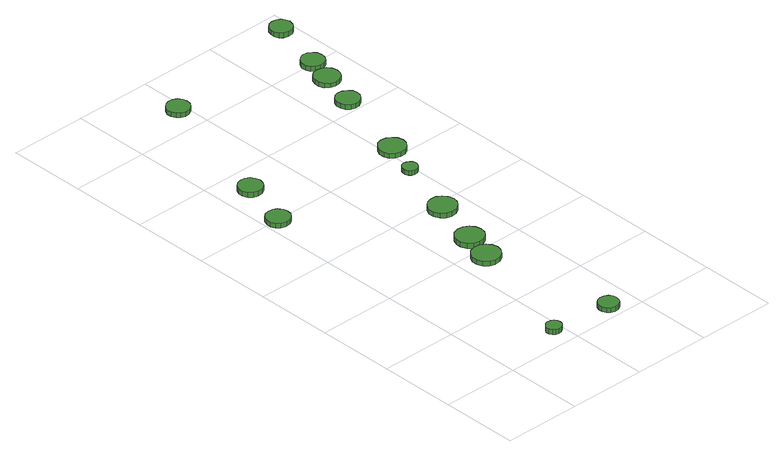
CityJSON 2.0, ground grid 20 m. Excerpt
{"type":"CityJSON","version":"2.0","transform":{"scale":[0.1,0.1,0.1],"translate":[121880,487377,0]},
"CityObjects":{
"tree1":{"type":"SolitaryVegetationObject","attributes":{"function":"something"},"geometry":[{"type":"MultiSurface","lod":"1","boundaries":[[[0,1,2,3,4,5,6,7,8,9,10,11,12,13,14]],[[15,16,17,18,19,20,21,22,23,24,25,26,27,28,29]],[[0,29,28,1]],[[1,28,27,2]],[[2,27,26,3]],[[3,26,25,4]],[[4,25,24,5]],[[5,24,23,6]],[[6,23,22,7]],[[7,22,21,8]],[[8,21,20,9]],[[9,20,19,10]],[[10,19,18,11]],[[11,18,17,12]],[[12,17,16,13]],[[13,16,15,14]],[[14,15,29,0]]]}]},
"tree2":{"type":"SolitaryVegetationObject","attributes":{"function":"something"},"geometry":[{"type":"MultiSurface","lod":"1","boundaries":[[[30,31,32,33,34,35,36,37,38,39,40,41,42,43,44]],[[45,46,47,48,49,50,51,52,53,54,55,56,57,58,59]],[[30,59,58,31]],[[31,58,57,32]],[[32,57,56,33]],[[33,56,55,34]],[[34,55,54,35]],[[35,54,53,36]],[[36,53,52,37]],[[37,52,51,38]],[[38,51,50,39]],[[39,50,49,40]],[[40,49,48,41]],[[41,48,47,42]],[[42,47,46,43]],[[43,46,45,44]],[[44,45,59,30]]]}]},
"tree3":{"type":"SolitaryVegetationObject","attributes":{"function":"something"},"geometry":[{"type":"MultiSurface","lod":"1","boundaries":[[[60,61,62,63,64,65,66,67,68,69,70,71,72,73,74]],[[75,76,77,78,79,80,81,82,83,84,85,86,87,88,89]],[[60,89,88,61]],[[61,88,87,62]],[[62,87,86,63]],[[63,86,85,64]],[[64,85,84,65]],[[65,84,83,66]],[[66,83,82,67]],[[67,82,81,68]],[[68,81,80,69]],[[69,80,79,70]],[[70,79,78,71]],[[71,78,77,72]],[[72,77,76,73]],[[73,76,75,74]],[[74,75,89,60]]]}]},
"tree4":{"type":"SolitaryVegetationObject","attributes":{"function":"something"},"geometry":[{"type":"MultiSurface","lod":"1","boundaries":[[[90,91,92,93,94,95,96,97,98,99,100,101,102,103,104]],[[105,106,107,108,109,110,111,112,113,114,115,116,117,118,119]],[[90,119,118,91]],[[91,118,117,92]],[[92,117,116,93]],[[93,116,115,94]],[[94,115,114,95]],[[95,114,113,96]],[[96,113,112,97]],[[97,112,111,98]],[[98,111,110,99]],[[99,110,109,100]],[[100,109,108,101]],[[101,108,107,102]],[[102,107,106,103]],[[103,106,105,104]],[[104,105,119,90]]]}]},
"tree5":{"type":"SolitaryVegetationObject","attributes":{"function":"something"},"geometry":[{"type":"MultiSurface","lod":"1","boundaries":[[[120,121,122,123,124,125,126,127,128,129,130,131,132,133,134]],[[135,136,137,138,139,140,141,142,143,144,145,146,147,148,149]],[[120,149,148,121]],[[121,148,147,122]],[[122,147,146,123]],[[123,146,145,124]],[[124,145,144,125]],[[125,144,143,126]],[[126,143,142,127]],[[127,142,141,128]],[[128,141,140,129]],[[129,140,139,130]],[[130,139,138,131]],[[131,138,137,132]],[[132,137,136,133]],[[133,136,135,134]],[[134,135,149,120]]]}]},
"tree6":{"type":"SolitaryVegetationObject","attributes":{"function":"something"},"geometry":[{"type":"MultiSurface","lod":"1","boundaries":[[[150,151,152,153,154,155,156,157,158,159,160,161,162,163,164]],[[165,166,167,168,169,170,171,172,173,174,175,176,177,178,179]],[[150,179,178,151]],[[151,178,177,152]],[[152,177,176,153]],[[153,176,175,154]],[[154,175,174,155]],[[155,174,173,156]],[[156,173,172,157]],[[157,172,171,158]],[[158,171,170,159]],[[159,170,169,160]],[[160,169,168,161]],[[161,168,167,162]],[[162,167,166,163]],[[163,166,165,164]],[[164,165,179,150]]]}]},
"tree7":{"type":"SolitaryVegetationObject","attributes":{"function":"something"},"geometry":[{"type":"MultiSurface","lod":"1","boundaries":[[[180,181,182,183,184,185,186,187,188,189,190,191,192,193,194]],[[195,196,197,198,199,200,201,202,203,204,205,206,207,208,209]],[[180,209,208,181]],[[181,208,207,182]],[[182,207,206,183]],[[183,206,205,184]],[[184,205,204,185]],[[185,204,203,186]],[[186,203,202,187]],[[187,202,201,188]],[[188,201,200,189]],[[189,200,199,190]],[[190,199,198,191]],[[191,198,197,192]],[[192,197,196,193]],[[193,196,195,194]],[[194,195,209,180]]]}]},
"tree8":{"type":"SolitaryVegetationObject","attributes":{"function":"something"},"geometry":[{"type":"MultiSurface","lod":"1","boundaries":[[[210,211,212,213,214,215,216,217,218,219,220,221,222,223,224]],[[225,226,227,228,229,230,231,232,233,234,235,236,237,238,239]],[[210,239,238,211]],[[211,238,237,212]],[[212,237,236,213]],[[213,236,235,214]],[[214,235,234,215]],[[215,234,233,216]],[[216,233,232,217]],[[217,232,231,218]],[[218,231,230,219]],[[219,230,229,220]],[[220,229,228,221]],[[221,228,227,222]],[[222,227,226,223]],[[223,226,225,224]],[[224,225,239,210]]]}]},
"tree9":{"type":"SolitaryVegetationObject","attributes":{"function":"something"},"geometry":[{"type":"MultiSurface","lod":"1","boundaries":[[[240,241,242,243,244,245,246,247,248,249,250,251,252,253,254]],[[255,256,257,258,259,260,261,262,263,264,265,266,267,268,269]],[[240,269,268,241]],[[241,268,267,242]],[[242,267,266,243]],[[243,266,265,244]],[[244,265,264,245]],[[245,264,263,246]],[[246,263,262,247]],[[247,262,261,248]],[[248,261,260,249]],[[249,260,259,250]],[[250,259,258,251]],[[251,258,257,252]],[[252,257,256,253]],[[253,256,255,254]],[[254,255,269,240]]]}]},
"tree10":{"type":"SolitaryVegetationObject","attributes":{"function":"something"},"geometry":[{"type":"MultiSurface","lod":"1","boundaries":[[[270,271,272,273,274,275,276,277,278,279,280,281,282,283,284]],[[285,286,287,288,289,290,291,292,293,294,295,296,297,298,299]],[[270,299,298,271]],[[271,298,297,272]],[[272,297,296,273]],[[273,296,295,274]],[[274,295,294,275]],[[275,294,293,276]],[[276,293,292,277]],[[277,292,291,278]],[[278,291,290,279]],[[279,290,289,280]],[[280,289,288,281]],[[281,288,287,282]],[[282,287,286,283]],[[283,286,285,284]],[[284,285,299,270]]]}]},
"tree11":{"type":"SolitaryVegetationObject","attributes":{"function":"something"},"geometry":[{"type":"MultiSurface","lod":"1","boundaries":[[[300,301,302,303,304,305,306,307,308,309,310,311,312,313,314]],[[315,316,317,318,319,320,321,322,323,324,325,326,327,328,329]],[[300,329,328,301]],[[301,328,327,302]],[[302,327,326,303]],[[303,326,325,304]],[[304,325,324,305]],[[305,324,323,306]],[[306,323,322,307]],[[307,322,321,308]],[[308,321,320,309]],[[309,320,319,310]],[[310,319,318,311]],[[311,318,317,312]],[[312,317,316,313]],[[313,316,315,314]],[[314,315,329,300]]]}]},
"tree12":{"type":"SolitaryVegetationObject","attributes":{"function":"something"},"geometry":[{"type":"MultiSurface","lod":"1","boundaries":[[[330,331,332,333,334,335,336,337,338,339,340,341,342,343,344]],[[345,346,347,348,349,350,351,352,353,354,355,356,357,358,359]],[[330,359,358,331]],[[331,358,357,332]],[[332,357,356,333]],[[333,356,355,334]],[[334,355,354,335]],[[335,354,353,336]],[[336,353,352,337]],[[337,352,351,338]],[[338,351,350,339]],[[339,350,349,340]],[[340,349,348,341]],[[341,348,347,342]],[[342,347,346,343]],[[343,346,345,344]],[[344,345,359,330]]]}]},
"tree13":{"type":"SolitaryVegetationObject","attributes":{"function":"something"},"geometry":[{"type":"MultiSurface","lod":"1","boundaries":[[[360,361,362,363,364,365,366,367,368,369,370,371,372,373,374]],[[375,376,377,378,379,380,381,382,383,384,385,386,387,388,389]],[[360,389,388,361]],[[361,388,387,362]],[[362,387,386,363]],[[363,386,385,364]],[[364,385,384,365]],[[365,384,383,366]],[[366,383,382,367]],[[367,382,381,368]],[[368,381,380,369]],[[369,380,379,370]],[[370,379,378,371]],[[371,378,377,372]],[[372,377,376,373]],[[373,376,375,374]],[[374,375,389,360]]]}]},
"tree14":{"type":"SolitaryVegetationObject","attributes":{"function":"something"},"geometry":[{"type":"MultiSurface","lod":"1","boundaries":[[[390,391,392,393,394,395,396,397,398,399,400,401,402,403,404]],[[405,406,407,408,409,410,411,412,413,414,415,416,417,418,419]],[[390,419,418,391]],[[391,418,417,392]],[[392,417,416,393]],[[393,416,415,394]],[[394,415,414,395]],[[395,414,413,396]],[[396,413,412,397]],[[397,412,411,398]],[[398,411,410,399]],[[399,410,409,400]],[[400,409,408,401]],[[401,408,407,402]],[[402,407,406,403]],[[403,406,405,404]],[[404,405,419,390]]]}]}
},
"vertices":[
[192,47,22],[191,55,22],[186,62,22],[179,66,22],[170,67,22],[163,65,22],[157,59,22],[153,52,22],[153,43,22],[157,36,22],[163,30,22],[170,28,22],[179,29,22],[186,33,22],[191,39,22],[191,39,9],[186,33,9],[179,29,9],[170,28,9],[163,30,9],[157,36,9],[153,43,9],[153,52,9],[157,59,9],[163,65,9],[170,67,9],[179,66,9],[186,62,9],[191,55,9],[192,47,9],
[65,797,15],[63,809,15],[55,820,15],[45,826,15],[32,827,15],[20,823,15],[11,815,15],[6,803,15],[6,791,15],[11,780,15],[20,771,15],[32,767,15],[45,769,15],[55,775,15],[63,785,15],[63,785,3],[55,775,3],[45,769,3],[32,767,3],[20,771,3],[11,780,3],[6,791,3],[6,803,3],[11,815,3],[20,823,3],[32,827,3],[45,826,3],[55,820,3],[63,809,3],[65,797,3],
[352,32,21],[350,42,21],[344,51,21],[335,56,21],[324,57,21],[314,54,21],[306,47,21],[302,37,21],[302,27,21],[306,17,21],[314,10,21],[324,7,21],[335,8,21],[344,13,21],[350,22,21],[350,22,8],[344,13,8],[335,8,8],[324,7,8],[314,10,8],[306,17,8],[302,27,8],[302,37,8],[306,47,8],[314,54,8],[324,57,8],[335,56,8],[344,51,8],[350,42,8],[352,32,8],
[104,927,18],[101,939,18],[94,950,18],[83,956,18],[70,957,18],[58,953,18],[49,945,18],[44,933,18],[44,921,18],[49,909,18],[58,901,18],[70,897,18],[83,898,18],[94,905,18],[101,915,18],[101,915,5],[94,905,5],[83,898,5],[70,897,5],[58,901,5],[49,909,5],[44,921,5],[44,933,5],[49,945,5],[58,953,5],[70,957,5],[83,956,5],[94,950,5],[101,939,5],[104,927,5],
[301,364,20],[298,378,20],[289,390,20],[276,398,20],[261,399,20],[247,395,20],[236,385,20],[230,371,20],[230,357,20],[236,343,20],[247,333,20],[261,329,20],[276,330,20],[289,338,20],[298,350,20],[298,350,8],[289,338,8],[276,330,8],[261,329,8],[247,333,8],[236,343,8],[230,357,8],[230,371,8],[236,385,8],[247,395,8],[261,399,8],[276,398,8],[289,390,8],[298,378,8],[301,364,8],
[326,444,18],[323,458,18],[314,470,18],[301,478,18],[287,479,18],[272,475,18],[262,465,18],[256,451,18],[256,437,18],[262,423,18],[272,413,18],[287,409,18],[301,410,18],[314,418,18],[323,429,18],[323,429,5],[314,418,5],[301,410,5],[287,409,5],[272,413,5],[262,423,5],[256,437,5],[256,451,5],[262,465,5],[272,475,5],[287,479,5],[301,478,5],[314,470,5],[323,458,5],[326,444,5],
[367,575,17],[364,589,17],[355,601,17],[342,609,17],[328,610,17],[314,606,17],[303,596,17],[297,582,17],[297,568,17],[303,554,17],[314,544,17],[328,540,17],[342,541,17],[355,549,17],[364,560,17],[364,560,4],[355,549,4],[342,541,4],[328,540,4],[314,544,4],[303,554,4],[297,568,4],[297,582,4],[303,596,4],[314,606,4],[328,610,4],[342,609,4],[355,601,4],[364,589,4],[367,575,4],
[206,1270,17],[204,1282,17],[197,1292,17],[186,1298,17],[174,1299,17],[163,1295,17],[154,1287,17],[149,1276,17],[149,1264,17],[154,1253,17],[163,1245,17],[174,1241,17],[186,1243,17],[197,1249,17],[204,1258,17],[204,1258,5],[197,1249,5],[186,1243,5],[174,1241,5],[163,1245,5],[154,1253,5],[149,1264,5],[149,1276,5],[154,1287,5],[163,1295,5],[174,1299,5],[186,1298,5],[197,1292,5],[204,1282,5],[206,1270,5],
[405,737,17],[403,745,17],[398,751,17],[391,755,17],[383,756,17],[376,754,17],[370,748,17],[367,741,17],[367,733,17],[370,726,17],[376,720,17],[383,718,17],[391,719,17],[398,723,17],[403,729,17],[403,729,5],[398,723,5],[391,719,5],[383,718,5],[376,720,5],[370,726,5],[367,733,5],[367,741,5],[370,748,5],[376,754,5],[383,756,5],[391,755,5],[398,751,5],[403,745,5],[405,737,5],
[444,820,21],[441,834,21],[432,845,21],[420,852,21],[406,854,21],[393,850,21],[383,840,21],[377,827,21],[377,813,21],[383,800,21],[393,791,21],[406,787,21],[420,788,21],[432,795,21],[441,807,21],[441,807,9],[432,795,9],[420,788,9],[406,787,9],[393,791,9],[383,800,9],[377,813,9],[377,827,9],[383,840,9],[393,850,9],[406,854,9],[420,852,9],[432,845,9],[441,834,9],[444,820,9],
[501,1028,21],[499,1040,21],[491,1050,21],[480,1056,21],[468,1058,21],[456,1054,21],[447,1046,21],[442,1034,21],[442,1022,21],[447,1010,21],[456,1002,21],[468,998,21],[480,999,21],[491,1006,21],[499,1016,21],[499,1016,9],[491,1006,9],[480,999,9],[468,998,9],[456,1002,9],[447,1010,9],[442,1022,9],[442,1034,9],[447,1046,9],[456,1054,9],[468,1058,9],[480,1056,9],[491,1050,9],[499,1040,9],[501,1028,9],
[535,1129,17],[532,1142,17],[525,1153,17],[513,1159,17],[500,1161,17],[487,1157,17],[477,1148,17],[472,1136,17],[472,1122,17],[477,1110,17],[487,1101,17],[500,1097,17],[513,1099,17],[525,1105,17],[532,1116,17],[532,1116,5],[525,1105,5],[513,1099,5],[500,1097,5],[487,1101,5],[477,1110,5],[472,1122,5],[472,1136,5],[477,1148,5],[487,1157,5],[500,1161,5],[513,1159,5],[525,1153,5],[532,1142,5],[535,1129,5],
[554,1199,16],[552,1211,16],[545,1220,16],[534,1227,16],[522,1228,16],[511,1224,16],[502,1216,16],[497,1205,16],[497,1193,16],[502,1182,16],[511,1174,16],[522,1170,16],[534,1171,16],[545,1177,16],[552,1187,16],[552,1187,3],[545,1177,3],[534,1171,3],[522,1170,3],[511,1174,3],[502,1182,3],[497,1193,3],[497,1205,3],[502,1216,3],[511,1224,3],[522,1228,3],[534,1227,3],[545,1220,3],[552,1211,3],[554,1199,3],
[596,1346,15],[593,1357,15],[587,1366,15],[577,1372,15],[565,1373,15],[554,1370,15],[545,1362,15],[541,1351,15],[541,1340,15],[545,1329,15],[554,1321,15],[565,1318,15],[577,1319,15],[587,1325,15],[593,1334,15],[593,1334,2],[587,1325,2],[577,1319,2],[565,1318,2],[554,1321,2],[545,1329,2],[541,1340,2],[541,1351,2],[545,1362,2],[554,1370,2],[565,1373,2],[577,1372,2],[587,1366,2],[593,1357,2],[596,1346,2]
]}
